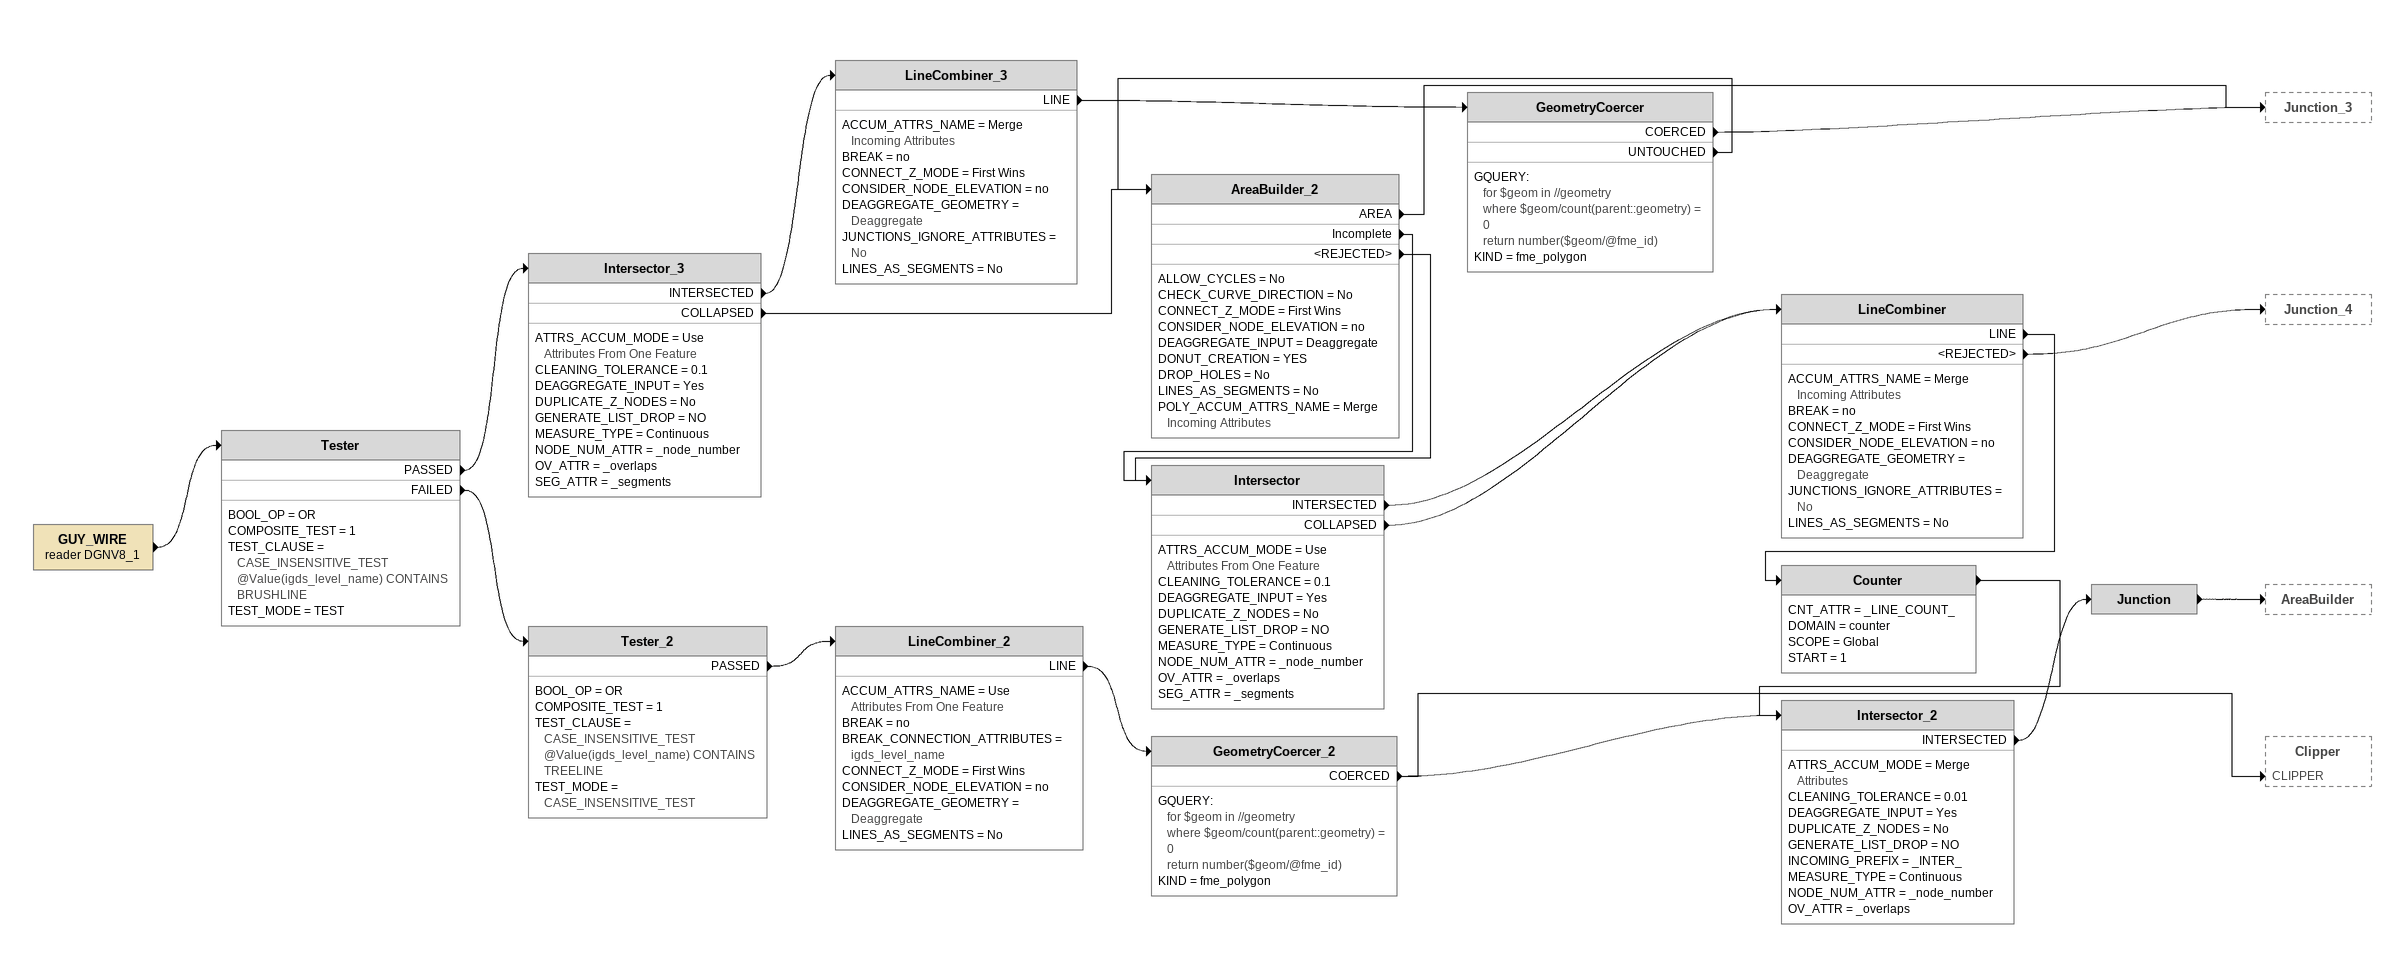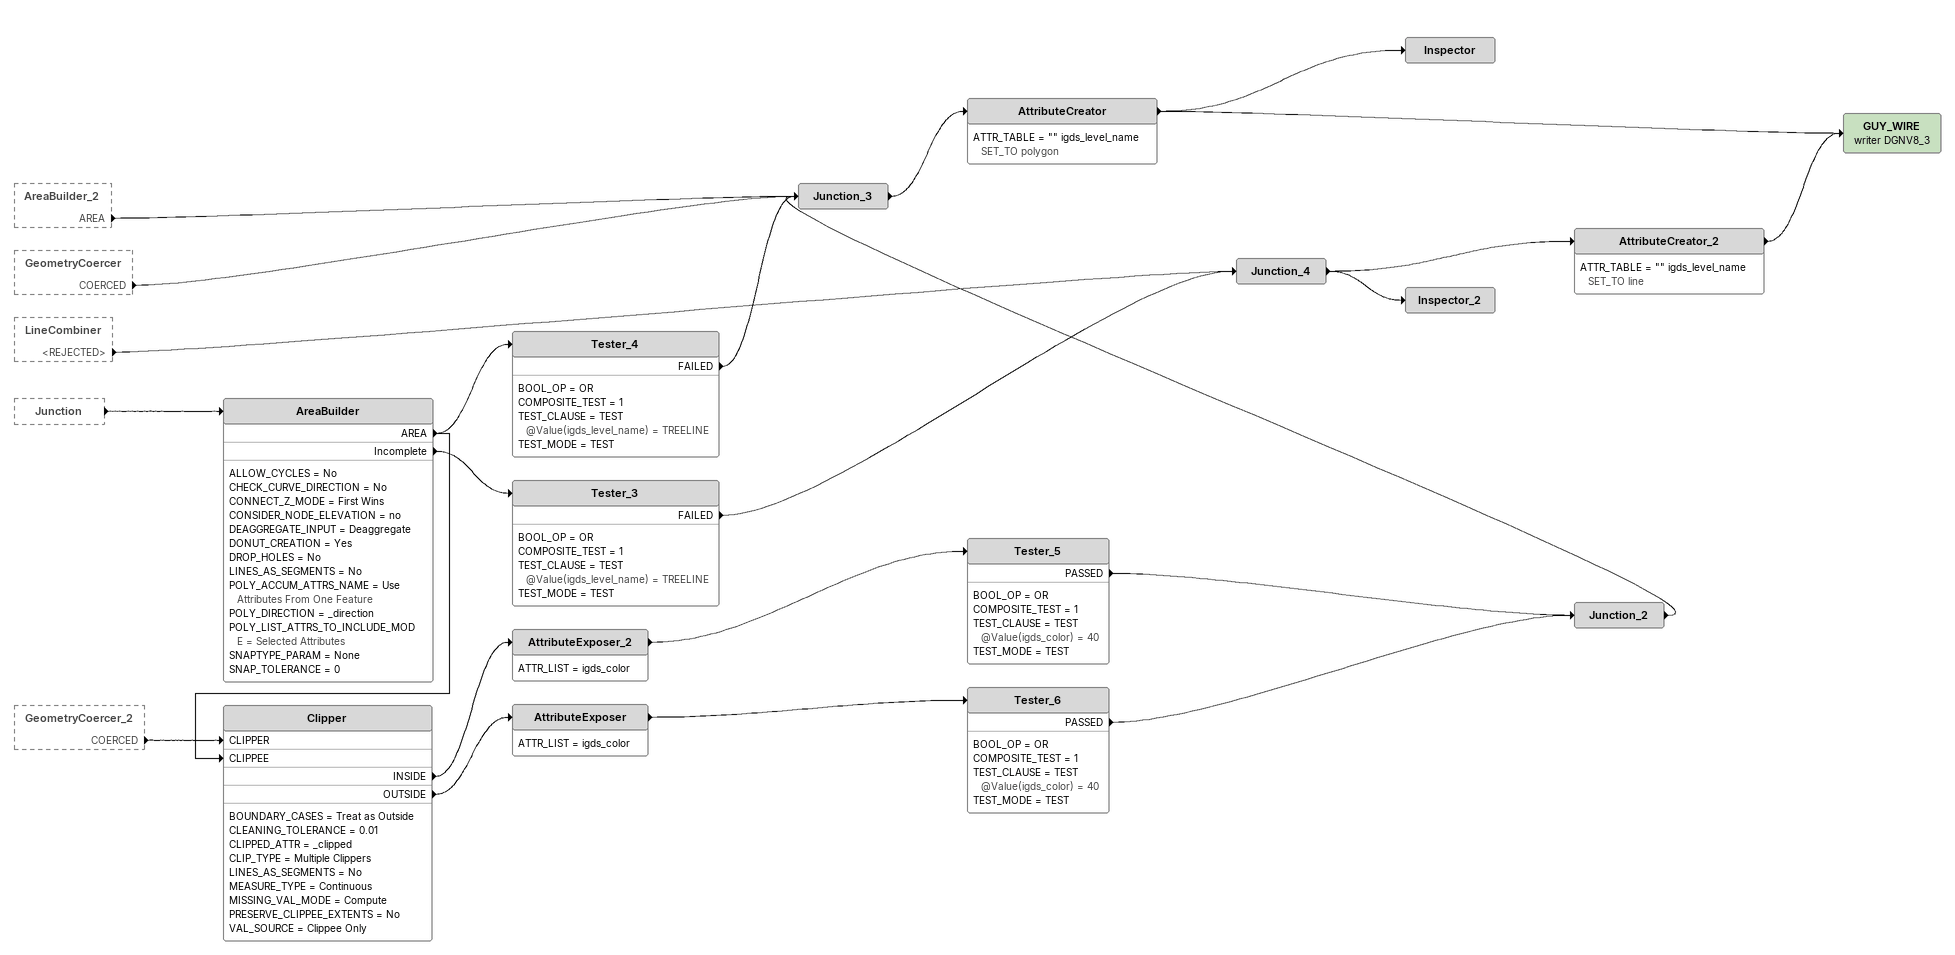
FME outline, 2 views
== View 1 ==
GUY_WIRE (reader DGNV8_1)
    -> Tester
Tester
    BOOL_OP = OR
    COMPOSITE_TEST = 1
    TEST_CLAUSE = CASE_INSENSITIVE_TEST @Value(igds_level_name) CONTAINS BRUSHLINE
    TEST_MODE = TEST
    PASSED -> Intersector_3
    FAILED -> Tester_2
Intersector_3
    ATTRS_ACCUM_MODE = Use Attributes From One Feature
    CLEANING_TOLERANCE = 0.1
    DEAGGREGATE_INPUT = Yes
    DUPLICATE_Z_NODES = No
    GENERATE_LIST_DROP = NO
    MEASURE_TYPE = Continuous
    NODE_NUM_ATTR = _node_number
    OV_ATTR = _overlaps
    SEG_ATTR = _segments
    INTERSECTED -> LineCombiner_3
    COLLAPSED -> AreaBuilder_2
LineCombiner_3
    ACCUM_ATTRS_NAME = Merge Incoming Attributes
    BREAK = no
    CONNECT_Z_MODE = First Wins
    CONSIDER_NODE_ELEVATION = no
    DEAGGREGATE_GEOMETRY = Deaggregate
    JUNCTIONS_IGNORE_ATTRIBUTES = No
    LINES_AS_SEGMENTS = No
    LINE -> GeometryCoercer
GeometryCoercer
    GQUERY:
      for $geom in //geometry
      where $geom/count(parent::geometry) = 0
      return number($geom/@fme_id)
    KIND = fme_polygon
    COERCED -> Junction_3
    UNTOUCHED -> AreaBuilder_2
AreaBuilder_2
    ALLOW_CYCLES = No
    CHECK_CURVE_DIRECTION = No
    CONNECT_Z_MODE = First Wins
    CONSIDER_NODE_ELEVATION = no
    DEAGGREGATE_INPUT = Deaggregate
    DONUT_CREATION = YES
    DROP_HOLES = No
    LINES_AS_SEGMENTS = No
    POLY_ACCUM_ATTRS_NAME = Merge Incoming Attributes
    AREA -> Junction_3
    Incomplete -> Intersector
    <REJECTED> -> Intersector
Intersector
    ATTRS_ACCUM_MODE = Use Attributes From One Feature
    CLEANING_TOLERANCE = 0.1
    DEAGGREGATE_INPUT = Yes
    DUPLICATE_Z_NODES = No
    GENERATE_LIST_DROP = NO
    MEASURE_TYPE = Continuous
    NODE_NUM_ATTR = _node_number
    OV_ATTR = _overlaps
    SEG_ATTR = _segments
    INTERSECTED -> LineCombiner
    COLLAPSED -> LineCombiner
LineCombiner
    ACCUM_ATTRS_NAME = Merge Incoming Attributes
    BREAK = no
    CONNECT_Z_MODE = First Wins
    CONSIDER_NODE_ELEVATION = no
    DEAGGREGATE_GEOMETRY = Deaggregate
    JUNCTIONS_IGNORE_ATTRIBUTES = No
    LINES_AS_SEGMENTS = No
    LINE -> Counter
    <REJECTED> -> Junction_4
Counter
    CNT_ATTR = _LINE_COUNT_
    DOMAIN = counter
    SCOPE = Global
    START = 1
    -> Intersector_2
Tester_2
    BOOL_OP = OR
    COMPOSITE_TEST = 1
    TEST_CLAUSE = CASE_INSENSITIVE_TEST @Value(igds_level_name) CONTAINS TREELINE
    TEST_MODE = CASE_INSENSITIVE_TEST
    PASSED -> LineCombiner_2
LineCombiner_2
    ACCUM_ATTRS_NAME = Use Attributes From One Feature
    BREAK = no
    BREAK_CONNECTION_ATTRIBUTES = igds_level_name
    CONNECT_Z_MODE = First Wins
    CONSIDER_NODE_ELEVATION = no
    DEAGGREGATE_GEOMETRY = Deaggregate
    LINES_AS_SEGMENTS = No
    LINE -> GeometryCoercer_2
GeometryCoercer_2
    GQUERY:
      for $geom in //geometry
      where $geom/count(parent::geometry) = 0
      return number($geom/@fme_id)
    KIND = fme_polygon
    COERCED -> Intersector_2
    COERCED -> Clipper [CLIPPER]
Intersector_2
    ATTRS_ACCUM_MODE = Merge Attributes
    CLEANING_TOLERANCE = 0.01
    DEAGGREGATE_INPUT = Yes
    DUPLICATE_Z_NODES = No
    GENERATE_LIST_DROP = NO
    INCOMING_PREFIX = _INTER_
    MEASURE_TYPE = Continuous
    NODE_NUM_ATTR = _node_number
    OV_ATTR = _overlaps
    INTERSECTED -> Junction
Junction
    -> AreaBuilder

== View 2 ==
AreaBuilder_2 [outside]
    AREA -> Junction_3
GeometryCoercer [outside]
    COERCED -> Junction_3
LineCombiner [outside]
    <REJECTED> -> Junction_4
Junction [outside]
    -> AreaBuilder
GeometryCoercer_2 [outside]
    COERCED -> Clipper [CLIPPER]
AreaBuilder
    ALLOW_CYCLES = No
    CHECK_CURVE_DIRECTION = No
    CONNECT_Z_MODE = First Wins
    CONSIDER_NODE_ELEVATION = no
    DEAGGREGATE_INPUT = Deaggregate
    DONUT_CREATION = Yes
    DROP_HOLES = No
    LINES_AS_SEGMENTS = No
    POLY_ACCUM_ATTRS_NAME = Use Attributes From One Feature
    POLY_DIRECTION = _direction
    POLY_LIST_ATTRS_TO_INCLUDE_MODE = Selected Attributes
    SNAPTYPE_PARAM = None
    SNAP_TOLERANCE = 0
    AREA -> Clipper [CLIPPEE]
    AREA -> Tester_4
    Incomplete -> Tester_3
Tester_4
    BOOL_OP = OR
    COMPOSITE_TEST = 1
    TEST_CLAUSE = TEST @Value(igds_level_name) = TREELINE
    TEST_MODE = TEST
    FAILED -> Junction_3
Tester_3
    BOOL_OP = OR
    COMPOSITE_TEST = 1
    TEST_CLAUSE = TEST @Value(igds_level_name) = TREELINE
    TEST_MODE = TEST
    FAILED -> Junction_4
Junction_4
    -> Inspector_2
    -> AttributeCreator_2
AttributeCreator_2
    ATTR_TABLE = "" igds_level_name SET_TO line
    -> GUY_WIRE (writer DGNV8_3)
Inspector_2
Clipper
    BOUNDARY_CASES = Treat as Outside
    CLEANING_TOLERANCE = 0.01
    CLIPPED_ATTR = _clipped
    CLIP_TYPE = Multiple Clippers
    LINES_AS_SEGMENTS = No
    MEASURE_TYPE = Continuous
    MISSING_VAL_MODE = Compute
    PRESERVE_CLIPPEE_EXTENTS = No
    VAL_SOURCE = Clippee Only
    INSIDE -> AttributeExposer_2
    OUTSIDE -> AttributeExposer
AttributeExposer_2
    ATTR_LIST = igds_color
    -> Tester_5
Tester_5
    BOOL_OP = OR
    COMPOSITE_TEST = 1
    TEST_CLAUSE = TEST @Value(igds_color) = 40
    TEST_MODE = TEST
    PASSED -> Junction_2
AttributeExposer
    ATTR_LIST = igds_color
    -> Tester_6
Tester_6
    BOOL_OP = OR
    COMPOSITE_TEST = 1
    TEST_CLAUSE = TEST @Value(igds_color) = 40
    TEST_MODE = TEST
    PASSED -> Junction_2
Junction_2
    -> Junction_3
Junction_3
    -> AttributeCreator
AttributeCreator
    ATTR_TABLE = "" igds_level_name SET_TO polygon
    -> Inspector
    -> GUY_WIRE (writer DGNV8_3)
Inspector
GUY_WIRE (writer DGNV8_3)
